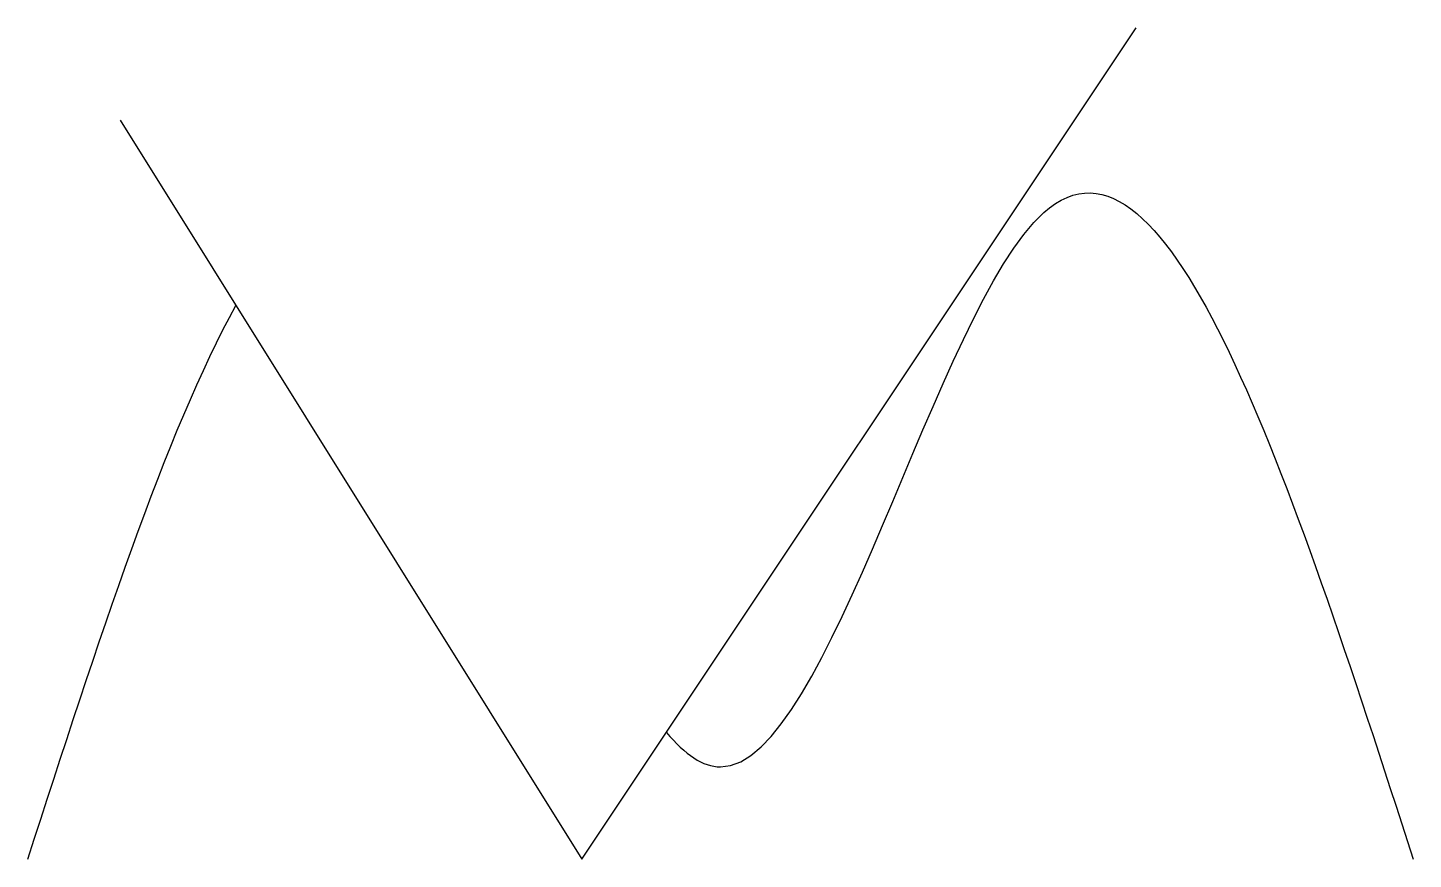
# Model space of a CAD drawing. Header units: millimetres. Extents: x 0 to 30, y 2 to 20.
import ezdxf

# ---------------------------------------------------------------- set-up
doc = ezdxf.new("R2010")
doc.units = ezdxf.units.MM
doc.layers.get('0').update_dxf_attribs({"lineweight": 25})

msp = doc.modelspace()

# ---------------------------------------------------------------- linework, layer by layer
at = {"flags": 128}
msp.add_lwpolyline([(2, 18), (12, 2), (24, 20)], dxfattribs=at)
msp.add_open_spline([(13.83, 4.745), (14.233, 4.266), (16.958, 2.374), (22.401, 25.463), (27.344, 10.199), (30, 2)], degree=3, knots=[27.742351, 27.742351, 27.742351, 27.742351, 30.016959, 43.909403, 60.033919, 60.033919, 60.033919, 60.033919])
msp.add_open_spline([(0, 2), (1.502, 6.638), (3.004, 11.277), (4.508, 13.988)], degree=3)

doc.saveas('drawing.dxf')
